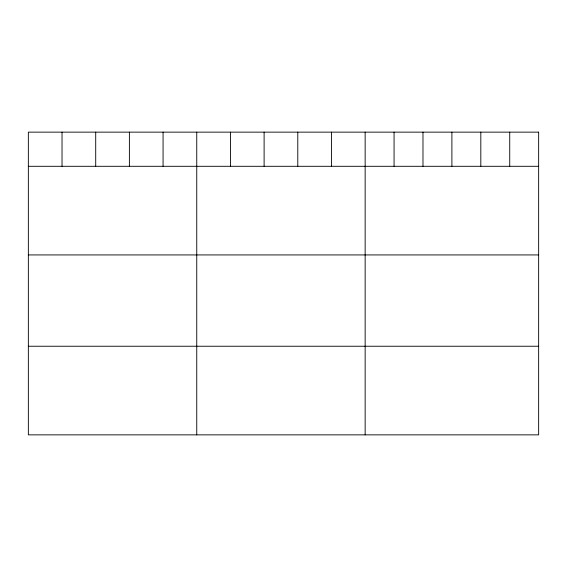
<?xml version="1.0" encoding="UTF-8"?>
<svg xmlns="http://www.w3.org/2000/svg" width="567" height="567" viewBox="0 0 567 567"><rect width="100%" height="100%" fill="white"/><g stroke="black" fill="none" stroke-linecap="round" stroke-linejoin="round"><path stroke-width="0.85" d="M28.35 166.301L538.65 166.301M28.35 254.93L538.65 254.93M28.35 346.239L538.65 346.239M509.733 132.139L509.733 166.301M480.816 132.139L480.816 166.301M451.899 132.139L451.899 166.301M422.982 132.139L422.982 166.301M394.065 132.139L394.065 166.301M365.148 132.139L365.148 434.861M331.468 132.139L331.468 166.301M297.788 132.139L297.788 166.301M264.109 132.139L264.109 166.301M230.429 132.139L230.429 166.301M196.749 132.139L196.749 434.861M163.069 132.139L163.069 166.301M129.389 132.139L129.389 166.301M95.71 132.139L95.71 166.301M62.03 132.139L62.03 166.301M538.65 132.139L28.35 132.139L28.35 434.861L538.65 434.861L538.65 132.139"/></g></svg>
